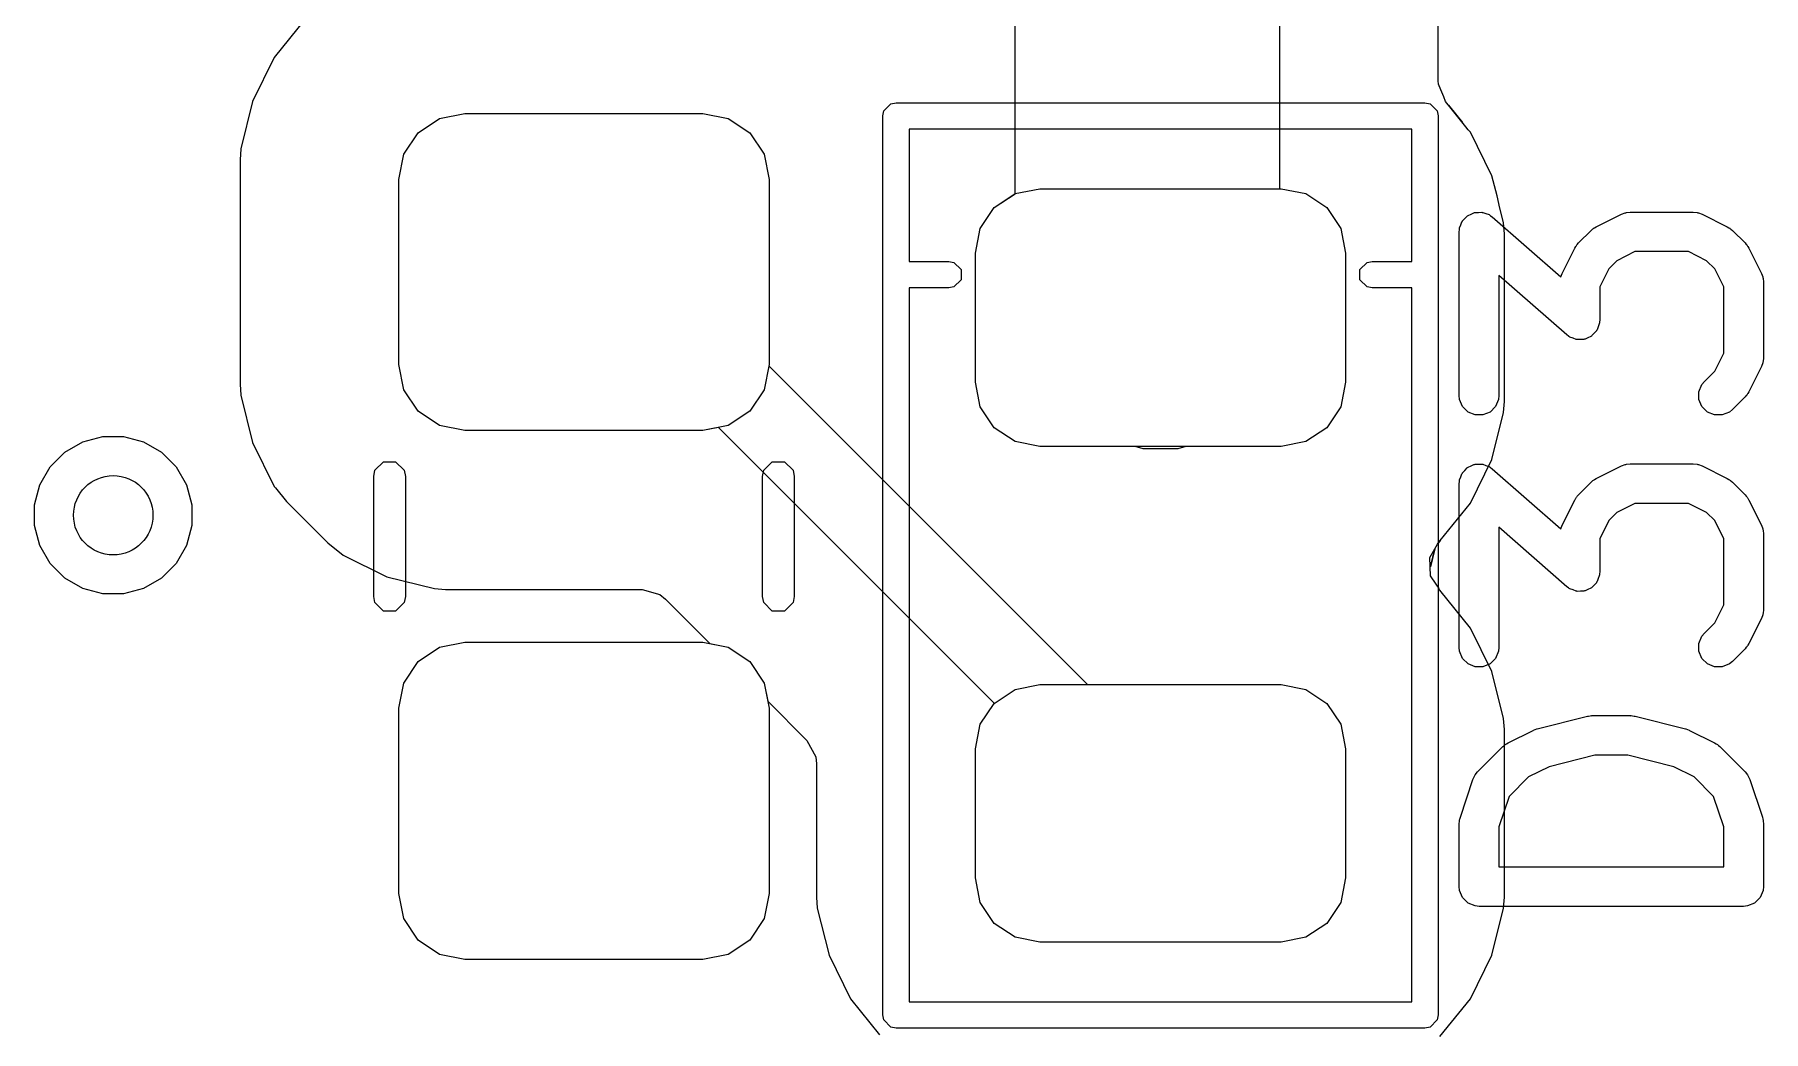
# Model space of a CAD drawing. Header units: inches. Extents: x 1.3 to 5.24, y -7.03 to -1.12.
# Drawn here: x 1.8403 to 2.0976, y -3.5005 to -3.352 of the extents above; entities that cross this region are included whole.
import ezdxf

# ---------------------------------------------------------------- set-up
doc = ezdxf.new("R2010")
doc.units = ezdxf.units.IN
doc.header["$MEASUREMENT"] = 0
for name, color, linetype, true_color in [('B.Cu', 153, 'CONTINUOUS', 0x4d7fc4), ('F.Cu', 13, 'CONTINUOUS', 0xc83434), ('F.Mask', 201, 'CONTINUOUS', 0xd864ff), ('F.Paste', 253, 'CONTINUOUS', 0xb4a09a), ('F.Silkscreen', 41, 'CONTINUOUS', 0xf2eda1), ('In1.Cu', 91, 'CONTINUOUS', 0x7fc87f), ('In2.Cu', 33, 'CONTINUOUS', 0xce7d2c)]:
    doc.layers.add(name, color=color, linetype=linetype, true_color=true_color)

msp = doc.modelspace()

# ---------------------------------------------------------------- linework, layer by layer
at = {"layer": 'B.Cu'}
msp.add_circle((1.85197, -3.42362), 0.00591, dxfattribs=at)
at = {"layer": 'F.Cu', "linetype": 'CONTINUOUS'}
for p, q in [((1.98622, -3.37574), (1.98622, -3.27848)), ((2.02559, -3.27848), (2.02559, -3.375)), ((2.04923, -3.35841), (2.04923, -3.2904)), ((1.88051, -3.34981), (1.87595, -3.35548)), ((1.87595, -3.35548), (1.87272, -3.362)), ((1.87595, -3.35548), (1.87595, -3.35548)), ((2.04923, -3.35893), (2.04923, -3.35841)), ((2.04926, -3.35945), (2.04923, -3.35893)), ((2.0496, -3.36027), (2.04926, -3.35945)), ((2.05004, -3.36134), (2.0496, -3.36027)), ((1.87272, -3.36201), (1.87096, -3.36907)), ((1.87272, -3.362), (1.87272, -3.36201)), ((1.90056, -3.36453), (1.90433, -3.36378)), ((1.90433, -3.36378), (1.93976, -3.36378)), ((1.93976, -3.36378), (1.94353, -3.36453)), ((2.05031, -3.36199), (2.05004, -3.36134)), ((2.05284, -3.36514), (2.05031, -3.36199)), ((2.05334, -3.36576), (2.05075, -3.36254)), ((2.05075, -3.36254), (2.05284, -3.36514)), ((1.89737, -3.36666), (1.90056, -3.36453)), ((1.94353, -3.36453), (1.94672, -3.36666)), ((2.0537, -3.36621), (2.05334, -3.36576)), ((2.05401, -3.36659), (2.0537, -3.36621)), ((1.89524, -3.36986), (1.89737, -3.36666)), ((1.94672, -3.36666), (1.94886, -3.36986)), ((2.05722, -3.37307), (2.05401, -3.36659)), ((1.87096, -3.36907), (1.87085, -3.37071)), ((1.87085, -3.37071), (1.87085, -3.40409)), ((1.89449, -3.37362), (1.89524, -3.36986)), ((1.94886, -3.36986), (1.94961, -3.37362)), ((1.89449, -3.40118), (1.89449, -3.37362)), ((1.94961, -3.37362), (1.94961, -3.40118)), ((2.05797, -3.37607), (2.05722, -3.37307)), ((1.98313, -3.37781), (1.98622, -3.37574)), ((2.02559, -3.375), (2.02584, -3.375)), ((2.02584, -3.375), (2.02951, -3.37573)), ((2.02951, -3.37573), (2.03262, -3.37781)), ((2.05841, -3.37787), (2.05797, -3.37607)), ((1.98105, -3.38092), (1.98313, -3.37781)), ((2.03262, -3.37781), (2.0347, -3.38092)), ((2.05885, -3.37963), (2.05841, -3.37787)), ((1.98031, -3.3846), (1.98105, -3.38092)), ((2.0347, -3.38092), (2.03543, -3.3846)), ((2.05896, -3.38008), (2.05885, -3.37963)), ((2.05885, -3.37963), (2.05885, -3.37963)), ((2.05907, -3.38171), (2.05896, -3.38008)), ((2.05896, -3.38008), (2.05896, -3.38008)), ((2.05907, -3.40668), (2.05907, -3.38171)), ((1.98031, -3.40379), (1.98031, -3.3846)), ((2.03543, -3.3846), (2.03543, -3.40379)), ((1.89524, -3.40495), (1.89449, -3.40118)), ((1.94961, -3.40118), (1.94957, -3.40136)), ((1.94957, -3.40136), (1.99703, -3.44882)), ((1.87085, -3.40409), (1.87096, -3.40573)), ((1.89737, -3.40814), (1.89524, -3.40495)), ((1.98105, -3.40746), (1.98031, -3.40379)), ((2.03543, -3.40379), (2.0347, -3.40746)), ((1.87096, -3.40573), (1.87096, -3.40573)), ((1.87096, -3.40573), (1.87272, -3.4128)), ((1.98313, -3.41058), (1.98105, -3.40746)), ((2.0347, -3.40746), (2.03262, -3.41058)), ((2.05896, -3.4083), (2.05907, -3.40668)), ((1.90056, -3.41027), (1.89737, -3.40814)), ((2.05722, -3.41532), (2.05896, -3.4083)), ((1.90433, -3.41102), (1.90056, -3.41027)), ((1.93976, -3.41102), (1.90433, -3.41102)), ((1.94207, -3.41056), (1.93976, -3.41102)), ((1.98313, -3.45162), (1.94207, -3.41056)), ((1.98624, -3.41266), (1.98313, -3.41058)), ((1.98991, -3.41339), (1.98624, -3.41266)), ((2.02951, -3.41266), (2.02584, -3.41339)), ((2.03262, -3.41058), (2.02951, -3.41266)), ((1.87272, -3.4128), (1.87272, -3.4128)), ((1.87272, -3.4128), (1.87595, -3.41932)), ((2.0041, -3.41339), (1.98991, -3.41339)), ((2.0053, -3.41371), (2.0041, -3.41339)), ((2.01044, -3.41371), (2.0053, -3.41371)), ((2.01165, -3.41339), (2.01044, -3.41371)), ((2.02584, -3.41339), (2.01165, -3.41339)), ((2.05401, -3.4218), (2.05722, -3.41532)), ((1.87595, -3.41932), (1.87595, -3.41932)), ((1.87595, -3.41932), (1.87595, -3.41932)), ((1.87595, -3.41932), (1.87607, -3.41947)), ((1.87607, -3.41947), (1.87612, -3.41953)), ((1.87612, -3.41953), (1.87612, -3.41953)), ((1.87612, -3.41953), (1.87777, -3.42159)), ((1.87777, -3.42159), (1.88392, -3.42774)), ((2.04952, -3.42738), (2.05401, -3.4218)), ((1.88392, -3.42774), (1.88619, -3.42956)), ((2.04873, -3.42861), (2.04912, -3.42795)), ((2.04952, -3.42738), (2.04912, -3.42795)), ((2.04912, -3.42795), (2.04952, -3.42738)), ((2.04912, -3.42795), (2.04931, -3.42764)), ((2.04929, -3.42762), (2.04936, -3.42754)), ((2.04931, -3.42764), (2.04929, -3.42762)), ((2.04936, -3.42754), (2.04937, -3.42753)), ((2.04937, -3.42753), (2.0494, -3.42751)), ((2.0494, -3.42751), (2.04948, -3.42743)), ((2.04948, -3.42743), (2.04952, -3.42738)), ((2.04948, -3.42743), (2.04948, -3.42743)), ((1.88619, -3.42956), (1.89272, -3.4328)), ((2.04797, -3.4299), (2.04873, -3.42861)), ((2.04807, -3.43265), (2.04797, -3.4299)), ((2.04873, -3.42861), (2.04806, -3.43128)), ((2.04806, -3.43128), (2.04873, -3.42861)), ((1.89272, -3.4328), (1.89978, -3.43455)), ((2.04893, -3.43388), (2.04807, -3.43265)), ((1.89978, -3.43455), (1.89978, -3.43455)), ((1.89978, -3.43455), (1.89978, -3.43455)), ((1.89978, -3.43455), (1.90142, -3.43467)), ((1.90142, -3.43467), (1.93072, -3.43467)), ((1.93072, -3.43467), (1.93336, -3.43544)), ((1.93336, -3.43544), (1.93417, -3.4361)), ((2.04937, -3.43451), (2.04893, -3.43388)), ((2.04929, -3.43459), (2.04937, -3.43451)), ((2.04948, -3.43477), (2.04929, -3.43459)), ((2.05401, -3.44041), (2.04948, -3.43477)), ((1.93417, -3.4361), (1.9408, -3.44273)), ((2.05722, -3.44689), (2.05401, -3.44041)), ((1.9408, -3.44273), (1.94353, -3.44327)), ((1.94353, -3.44327), (1.94672, -3.4454)), ((1.94672, -3.4454), (1.94886, -3.4486)), ((1.94886, -3.4486), (1.9494, -3.45132)), ((2.05896, -3.4539), (2.05722, -3.44689)), ((1.9494, -3.45132), (1.95524, -3.45717)), ((1.99703, -3.44882), (2.02584, -3.44882)), ((2.02584, -3.44882), (2.02951, -3.44955)), ((2.02951, -3.44955), (2.03262, -3.45163)), ((1.98105, -3.45474), (1.98313, -3.45163)), ((1.98313, -3.45163), (1.98313, -3.45162)), ((2.03262, -3.45163), (2.0347, -3.45474)), ((2.05907, -3.45553), (2.05896, -3.4539)), ((1.98031, -3.45842), (1.98105, -3.45474)), ((2.0347, -3.45474), (2.03543, -3.45842)), ((2.05907, -3.47551), (2.05907, -3.45553)), ((1.95524, -3.45717), (1.95656, -3.45958)), ((1.98031, -3.47761), (1.98031, -3.45842)), ((2.03543, -3.45842), (2.03543, -3.47761)), ((1.95656, -3.45958), (1.95667, -3.46062)), ((1.95667, -3.46062), (1.95667, -3.4805)), ((2.05907, -3.4805), (2.05907, -3.47551)), ((1.98105, -3.48128), (1.98031, -3.47761)), ((2.03543, -3.47761), (2.0347, -3.48128)), ((1.95667, -3.4805), (1.95678, -3.48212)), ((1.95678, -3.48212), (1.95853, -3.48914)), ((1.98313, -3.48439), (1.98105, -3.48128)), ((2.0347, -3.48128), (2.03262, -3.48439)), ((2.05722, -3.48914), (2.05896, -3.48212)), ((2.05896, -3.48212), (2.05907, -3.4805)), ((1.98624, -3.48647), (1.98313, -3.48439)), ((2.03262, -3.48439), (2.02951, -3.48647)), ((1.98991, -3.4872), (1.98624, -3.48647)), ((2.02584, -3.4872), (1.98991, -3.4872)), ((2.02951, -3.48647), (2.02584, -3.4872)), ((1.95853, -3.48914), (1.96174, -3.49561)), ((2.05401, -3.49561), (2.05722, -3.48914)), ((1.96174, -3.49561), (1.96604, -3.50097)), ((2.04948, -3.50125), (2.05401, -3.49561))]:
    msp.add_line(p, q, dxfattribs=at)
at = {"layer": 'F.Cu'}
msp.add_circle((1.85197, -3.42362), 0.00591, dxfattribs=at)
at = {"layer": 'F.Mask', "linetype": 'CONTINUOUS'}
for p, q in [((1.90056, -3.36453), (1.90433, -3.36378)), ((1.90433, -3.36378), (1.93976, -3.36378)), ((1.93976, -3.36378), (1.94353, -3.36453)), ((1.89737, -3.36666), (1.90056, -3.36453)), ((1.94353, -3.36453), (1.94672, -3.36666)), ((1.89524, -3.36986), (1.89737, -3.36666)), ((1.94672, -3.36666), (1.94886, -3.36986)), ((1.89449, -3.37362), (1.89524, -3.36986)), ((1.94886, -3.36986), (1.94961, -3.37362)), ((1.89449, -3.40118), (1.89449, -3.37362)), ((1.94961, -3.37362), (1.94961, -3.40118)), ((1.98313, -3.37781), (1.98624, -3.37573)), ((1.98624, -3.37573), (1.98991, -3.375)), ((1.98991, -3.375), (2.02584, -3.375)), ((2.02584, -3.375), (2.02951, -3.37573)), ((2.02951, -3.37573), (2.03262, -3.37781)), ((1.98105, -3.38092), (1.98313, -3.37781)), ((2.03262, -3.37781), (2.0347, -3.38092)), ((1.98031, -3.3846), (1.98105, -3.38092)), ((2.0347, -3.38092), (2.03543, -3.3846)), ((1.98031, -3.40379), (1.98031, -3.3846)), ((2.03543, -3.3846), (2.03543, -3.40379)), ((1.89524, -3.40495), (1.89449, -3.40118)), ((1.94961, -3.40118), (1.94886, -3.40495)), ((1.89737, -3.40814), (1.89524, -3.40495)), ((1.94886, -3.40495), (1.94672, -3.40814)), ((1.98105, -3.40746), (1.98031, -3.40379)), ((2.03543, -3.40379), (2.0347, -3.40746)), ((1.98313, -3.41058), (1.98105, -3.40746)), ((2.0347, -3.40746), (2.03262, -3.41058)), ((1.90056, -3.41027), (1.89737, -3.40814)), ((1.94672, -3.40814), (1.94353, -3.41027)), ((1.90433, -3.41102), (1.90056, -3.41027)), ((1.93976, -3.41102), (1.90433, -3.41102)), ((1.94353, -3.41027), (1.93976, -3.41102)), ((1.98624, -3.41266), (1.98313, -3.41058)), ((1.98991, -3.41339), (1.98624, -3.41266)), ((2.02951, -3.41266), (2.02584, -3.41339)), ((2.03262, -3.41058), (2.02951, -3.41266)), ((2.02584, -3.41339), (1.98991, -3.41339)), ((1.89737, -3.4454), (1.90056, -3.44327)), ((1.90056, -3.44327), (1.90433, -3.44252)), ((1.90433, -3.44252), (1.93976, -3.44252)), ((1.93976, -3.44252), (1.94353, -3.44327)), ((1.94353, -3.44327), (1.94672, -3.4454)), ((1.89524, -3.4486), (1.89737, -3.4454)), ((1.94672, -3.4454), (1.94886, -3.4486)), ((1.89449, -3.45236), (1.89524, -3.4486)), ((1.94886, -3.4486), (1.94961, -3.45236)), ((1.98313, -3.45163), (1.98624, -3.44955)), ((1.98624, -3.44955), (1.98991, -3.44882)), ((1.98991, -3.44882), (2.02584, -3.44882)), ((2.02584, -3.44882), (2.02951, -3.44955)), ((2.02951, -3.44955), (2.03262, -3.45163)), ((1.89449, -3.47992), (1.89449, -3.45236)), ((1.94961, -3.45236), (1.94961, -3.47992)), ((1.98105, -3.45474), (1.98313, -3.45163)), ((2.03262, -3.45163), (2.0347, -3.45474)), ((1.98031, -3.45842), (1.98105, -3.45474)), ((2.0347, -3.45474), (2.03543, -3.45842)), ((1.98031, -3.47761), (1.98031, -3.45842)), ((2.03543, -3.45842), (2.03543, -3.47761)), ((1.98105, -3.48128), (1.98031, -3.47761)), ((2.03543, -3.47761), (2.0347, -3.48128)), ((1.89524, -3.48369), (1.89449, -3.47992)), ((1.94961, -3.47992), (1.94886, -3.48369)), ((1.98313, -3.48439), (1.98105, -3.48128)), ((2.0347, -3.48128), (2.03262, -3.48439)), ((1.89737, -3.48688), (1.89524, -3.48369)), ((1.94886, -3.48369), (1.94672, -3.48688)), ((1.98624, -3.48647), (1.98313, -3.48439)), ((2.03262, -3.48439), (2.02951, -3.48647)), ((1.90056, -3.48901), (1.89737, -3.48688)), ((1.94672, -3.48688), (1.94353, -3.48901)), ((1.98991, -3.4872), (1.98624, -3.48647)), ((2.02584, -3.4872), (1.98991, -3.4872)), ((2.02951, -3.48647), (2.02584, -3.4872)), ((1.90433, -3.48976), (1.90056, -3.48901)), ((1.93976, -3.48976), (1.90433, -3.48976)), ((1.94353, -3.48901), (1.93976, -3.48976))]:
    msp.add_line(p, q, dxfattribs=at)
at = {"layer": 'F.Paste', "linetype": 'CONTINUOUS'}
for p, q in [((1.90056, -3.36453), (1.90433, -3.36378)), ((1.90433, -3.36378), (1.93976, -3.36378)), ((1.93976, -3.36378), (1.94353, -3.36453)), ((1.89737, -3.36666), (1.90056, -3.36453)), ((1.94353, -3.36453), (1.94672, -3.36666)), ((1.89524, -3.36986), (1.89737, -3.36666)), ((1.94672, -3.36666), (1.94886, -3.36986)), ((1.89449, -3.37362), (1.89524, -3.36986)), ((1.94886, -3.36986), (1.94961, -3.37362)), ((1.89449, -3.40118), (1.89449, -3.37362)), ((1.94961, -3.37362), (1.94961, -3.40118)), ((1.98313, -3.37781), (1.98624, -3.37573)), ((1.98624, -3.37573), (1.98991, -3.375)), ((1.98991, -3.375), (2.02584, -3.375)), ((2.02584, -3.375), (2.02951, -3.37573)), ((2.02951, -3.37573), (2.03262, -3.37781)), ((1.98105, -3.38092), (1.98313, -3.37781)), ((2.03262, -3.37781), (2.0347, -3.38092)), ((1.98031, -3.3846), (1.98105, -3.38092)), ((2.0347, -3.38092), (2.03543, -3.3846)), ((1.98031, -3.40379), (1.98031, -3.3846)), ((2.03543, -3.3846), (2.03543, -3.40379)), ((1.89524, -3.40495), (1.89449, -3.40118)), ((1.94961, -3.40118), (1.94886, -3.40495)), ((1.89737, -3.40814), (1.89524, -3.40495)), ((1.94886, -3.40495), (1.94672, -3.40814)), ((1.98105, -3.40746), (1.98031, -3.40379)), ((2.03543, -3.40379), (2.0347, -3.40746)), ((1.98313, -3.41058), (1.98105, -3.40746)), ((2.0347, -3.40746), (2.03262, -3.41058)), ((1.90056, -3.41027), (1.89737, -3.40814)), ((1.94672, -3.40814), (1.94353, -3.41027)), ((1.90433, -3.41102), (1.90056, -3.41027)), ((1.93976, -3.41102), (1.90433, -3.41102)), ((1.94353, -3.41027), (1.93976, -3.41102)), ((1.98624, -3.41266), (1.98313, -3.41058)), ((1.98991, -3.41339), (1.98624, -3.41266)), ((2.02951, -3.41266), (2.02584, -3.41339)), ((2.03262, -3.41058), (2.02951, -3.41266)), ((2.02584, -3.41339), (1.98991, -3.41339)), ((1.89737, -3.4454), (1.90056, -3.44327)), ((1.90056, -3.44327), (1.90433, -3.44252)), ((1.90433, -3.44252), (1.93976, -3.44252)), ((1.93976, -3.44252), (1.94353, -3.44327)), ((1.94353, -3.44327), (1.94672, -3.4454)), ((1.89524, -3.4486), (1.89737, -3.4454)), ((1.94672, -3.4454), (1.94886, -3.4486)), ((1.89449, -3.45236), (1.89524, -3.4486)), ((1.94886, -3.4486), (1.94961, -3.45236)), ((1.98313, -3.45163), (1.98624, -3.44955)), ((1.98624, -3.44955), (1.98991, -3.44882)), ((1.98991, -3.44882), (2.02584, -3.44882)), ((2.02584, -3.44882), (2.02951, -3.44955)), ((2.02951, -3.44955), (2.03262, -3.45163)), ((1.89449, -3.47992), (1.89449, -3.45236)), ((1.94961, -3.45236), (1.94961, -3.47992)), ((1.98105, -3.45474), (1.98313, -3.45163)), ((2.03262, -3.45163), (2.0347, -3.45474)), ((1.98031, -3.45842), (1.98105, -3.45474)), ((2.0347, -3.45474), (2.03543, -3.45842)), ((1.98031, -3.47761), (1.98031, -3.45842)), ((2.03543, -3.45842), (2.03543, -3.47761)), ((1.98105, -3.48128), (1.98031, -3.47761)), ((2.03543, -3.47761), (2.0347, -3.48128)), ((1.89524, -3.48369), (1.89449, -3.47992)), ((1.94961, -3.47992), (1.94886, -3.48369)), ((1.98313, -3.48439), (1.98105, -3.48128)), ((2.0347, -3.48128), (2.03262, -3.48439)), ((1.89737, -3.48688), (1.89524, -3.48369)), ((1.94886, -3.48369), (1.94672, -3.48688)), ((1.98624, -3.48647), (1.98313, -3.48439)), ((2.03262, -3.48439), (2.02951, -3.48647)), ((1.90056, -3.48901), (1.89737, -3.48688)), ((1.94672, -3.48688), (1.94353, -3.48901)), ((1.98991, -3.4872), (1.98624, -3.48647)), ((2.02584, -3.4872), (1.98991, -3.4872)), ((2.02951, -3.48647), (2.02584, -3.4872)), ((1.90433, -3.48976), (1.90056, -3.48901)), ((1.93976, -3.48976), (1.90433, -3.48976)), ((1.94353, -3.48901), (1.93976, -3.48976))]:
    msp.add_line(p, q, dxfattribs=at)
at = {"layer": 'F.Silkscreen', "linetype": 'CONTINUOUS'}
for p, q in [((1.96654, -3.36417), (1.96669, -3.36342)), ((1.96669, -3.36342), (1.96775, -3.36235)), ((1.96775, -3.36235), (1.9685, -3.3622)), ((1.9685, -3.3622), (2.04724, -3.3622)), ((2.04724, -3.3622), (2.048, -3.36235)), ((2.048, -3.36235), (2.04906, -3.36342)), ((2.04906, -3.36342), (2.04921, -3.36417)), ((1.96654, -3.49803), (1.96654, -3.36417)), ((1.97047, -3.36614), (1.97047, -3.38583)), ((1.98425, -3.36614), (1.97047, -3.36614)), ((2.04528, -3.36614), (1.98425, -3.36614)), ((2.04528, -3.38583), (2.04528, -3.36614)), ((2.04921, -3.36417), (2.04921, -3.49803)), ((2.05319, -3.37944), (2.05351, -3.37908)), ((2.05351, -3.37908), (2.0536, -3.37904)), ((2.0536, -3.37904), (2.05367, -3.37897)), ((2.05367, -3.37897), (2.05411, -3.37878)), ((2.05411, -3.37878), (2.05454, -3.37857)), ((2.05454, -3.37857), (2.05464, -3.37856)), ((2.05464, -3.37856), (2.05473, -3.37853)), ((2.05473, -3.37853), (2.05521, -3.37853)), ((2.05521, -3.37853), (2.05569, -3.37849)), ((2.05569, -3.37849), (2.05578, -3.37853)), ((2.05578, -3.37853), (2.05588, -3.37853)), ((2.05588, -3.37853), (2.05633, -3.37871)), ((2.05633, -3.37871), (2.05678, -3.37886)), ((2.05678, -3.37886), (2.0569, -3.37894)), ((2.0569, -3.37894), (2.05695, -3.37897)), ((2.05695, -3.37897), (2.057, -3.37902)), ((2.057, -3.37902), (2.05725, -3.3792)), ((2.05725, -3.3792), (2.06746, -3.38813)), ((2.07273, -3.38065), (2.07648, -3.37878)), ((2.07648, -3.37878), (2.07703, -3.37857)), ((2.07703, -3.37857), (2.07713, -3.37857)), ((2.07713, -3.37857), (2.07723, -3.37853)), ((2.07723, -3.37853), (2.07781, -3.37847)), ((2.07781, -3.37847), (2.08718, -3.37847)), ((2.08718, -3.37847), (2.08775, -3.37853)), ((2.08775, -3.37853), (2.08785, -3.37857)), ((2.08785, -3.37857), (2.08796, -3.37857)), ((2.08796, -3.37857), (2.0885, -3.37878)), ((2.0885, -3.37878), (2.09225, -3.38065)), ((2.05236, -3.38142), (2.05239, -3.38112)), ((2.05236, -3.40579), (2.05236, -3.38142)), ((2.05238, -3.38104), (2.0524, -3.38099)), ((2.05239, -3.38112), (2.05238, -3.38104)), ((2.0524, -3.38099), (2.05241, -3.38084)), ((2.05241, -3.38084), (2.0526, -3.3804)), ((2.0526, -3.3804), (2.05275, -3.37995)), ((2.05275, -3.37995), (2.05281, -3.37987)), ((2.05281, -3.37987), (2.05285, -3.37978)), ((2.05285, -3.37978), (2.05319, -3.37944)), ((2.07009, -3.38308), (2.07197, -3.38121)), ((2.07197, -3.38121), (2.07219, -3.38102)), ((2.07219, -3.38102), (2.07225, -3.38096)), ((2.07225, -3.38096), (2.07233, -3.38091)), ((2.07233, -3.38091), (2.07241, -3.38084)), ((2.07241, -3.38084), (2.07249, -3.38081)), ((2.07249, -3.38081), (2.07273, -3.38065)), ((2.09225, -3.38065), (2.0925, -3.38081)), ((2.0925, -3.38081), (2.09257, -3.38084)), ((2.09257, -3.38084), (2.09265, -3.38091)), ((2.09265, -3.38091), (2.09274, -3.38096)), ((2.09274, -3.38096), (2.09279, -3.38102)), ((2.09279, -3.38102), (2.09302, -3.38121)), ((2.09302, -3.38121), (2.09489, -3.38308)), ((2.06766, -3.3876), (2.06954, -3.38385)), ((2.06954, -3.38385), (2.0697, -3.3836)), ((2.0697, -3.3836), (2.06973, -3.38353)), ((2.06973, -3.38353), (2.06979, -3.38345)), ((2.06979, -3.38345), (2.06985, -3.38336)), ((2.06985, -3.38336), (2.06991, -3.38331)), ((2.06991, -3.38331), (2.07009, -3.38308)), ((2.0785, -3.38437), (2.0758, -3.38572)), ((2.08648, -3.38437), (2.0785, -3.38437)), ((2.08918, -3.38572), (2.08648, -3.38437)), ((2.09489, -3.38308), (2.09508, -3.38331)), ((2.09508, -3.38331), (2.09514, -3.38336)), ((2.09514, -3.38336), (2.09519, -3.38345)), ((2.09519, -3.38345), (2.09526, -3.38353)), ((2.09526, -3.38353), (2.09529, -3.3836)), ((2.09529, -3.3836), (2.09544, -3.38385)), ((2.09544, -3.38385), (2.09732, -3.3876)), ((1.97047, -3.38583), (1.97638, -3.38583)), ((1.97638, -3.38583), (1.97713, -3.38598)), ((1.97713, -3.38598), (1.9782, -3.38704)), ((2.03755, -3.38704), (2.03862, -3.38598)), ((2.03862, -3.38598), (2.03937, -3.38583)), ((2.03937, -3.38583), (2.04528, -3.38583)), ((2.07461, -3.38692), (2.07326, -3.38962)), ((2.0758, -3.38572), (2.07461, -3.38692)), ((2.09038, -3.38692), (2.08918, -3.38572)), ((2.09173, -3.38962), (2.09038, -3.38692)), ((1.9782, -3.38855), (1.97713, -3.38961)), ((1.9782, -3.38704), (1.9782, -3.38855)), ((2.03755, -3.38855), (2.03755, -3.38704)), ((2.03862, -3.38961), (2.03755, -3.38855)), ((2.06836, -3.39677), (2.05826, -3.38793)), ((2.05826, -3.38793), (2.05826, -3.40579)), ((2.06746, -3.38813), (2.06766, -3.3876)), ((2.09732, -3.3876), (2.09753, -3.38814)), ((2.09753, -3.38814), (2.09753, -3.38825)), ((2.09753, -3.38825), (2.09757, -3.38834)), ((2.09757, -3.38834), (2.09763, -3.38892)), ((2.09763, -3.38892), (2.09763, -3.40017)), ((1.97638, -3.38976), (1.97047, -3.38976)), ((1.97047, -3.38976), (1.97047, -3.49606)), ((1.97713, -3.38961), (1.97638, -3.38976)), ((2.03937, -3.38976), (2.03862, -3.38961)), ((2.04528, -3.38976), (2.03937, -3.38976)), ((2.04528, -3.49606), (2.04528, -3.38976)), ((2.07326, -3.38962), (2.07326, -3.39454)), ((2.09173, -3.39947), (2.09173, -3.38962)), ((2.07326, -3.39454), (2.07323, -3.39485)), ((2.06861, -3.39694), (2.06836, -3.39677)), ((2.06867, -3.397), (2.06861, -3.39694)), ((2.06872, -3.39702), (2.06867, -3.397)), ((2.06883, -3.3971), (2.06872, -3.39702)), ((2.06929, -3.39726), (2.06883, -3.3971)), ((2.06973, -3.39744), (2.06929, -3.39726)), ((2.0715, -3.39718), (2.07107, -3.3974)), ((2.07195, -3.397), (2.0715, -3.39718)), ((2.07202, -3.39693), (2.07195, -3.397)), ((2.07211, -3.39688), (2.07202, -3.39693)), ((2.07242, -3.39652), (2.07211, -3.39688)), ((2.07276, -3.39618), (2.07242, -3.39652)), ((2.0728, -3.39609), (2.07276, -3.39618)), ((2.07286, -3.39602), (2.0728, -3.39609)), ((2.07302, -3.39556), (2.07286, -3.39602)), ((2.0732, -3.39512), (2.07302, -3.39556)), ((2.07322, -3.39498), (2.0732, -3.39512)), ((2.07323, -3.39493), (2.07322, -3.39498)), ((2.07323, -3.39485), (2.07323, -3.39493)), ((2.06983, -3.39744), (2.06973, -3.39744)), ((2.06992, -3.39747), (2.06983, -3.39744)), ((2.0704, -3.39744), (2.06992, -3.39747)), ((2.07088, -3.39744), (2.0704, -3.39744)), ((2.07097, -3.3974), (2.07088, -3.39744)), ((2.07107, -3.3974), (2.07097, -3.3974)), ((2.09038, -3.40217), (2.09173, -3.39947)), ((2.08884, -3.40371), (2.09038, -3.40217)), ((2.09732, -3.40149), (2.09544, -3.40524)), ((2.09753, -3.40095), (2.09732, -3.40149)), ((2.09757, -3.40074), (2.09753, -3.40084)), ((2.09753, -3.40084), (2.09753, -3.40095)), ((2.09763, -3.40017), (2.09757, -3.40074)), ((2.08803, -3.40522), (2.08847, -3.40415)), ((2.08847, -3.40415), (2.08884, -3.40371)), ((2.05241, -3.40637), (2.05236, -3.40579)), ((2.05285, -3.40743), (2.05241, -3.40637)), ((2.05367, -3.40825), (2.05285, -3.40743)), ((2.05776, -3.40743), (2.05695, -3.40825)), ((2.0582, -3.40637), (2.05776, -3.40743)), ((2.05826, -3.40579), (2.0582, -3.40637)), ((2.08803, -3.40637), (2.08803, -3.40522)), ((2.08847, -3.40743), (2.08803, -3.40637)), ((2.08929, -3.40825), (2.08847, -3.40743)), ((2.09489, -3.40601), (2.09302, -3.40788)), ((2.09508, -3.40578), (2.09489, -3.40601)), ((2.09514, -3.40573), (2.09508, -3.40578)), ((2.09519, -3.40564), (2.09514, -3.40573)), ((2.09526, -3.40556), (2.09519, -3.40564)), ((2.09529, -3.40549), (2.09526, -3.40556)), ((2.09544, -3.40524), (2.09529, -3.40549)), ((2.05473, -3.40869), (2.05367, -3.40825)), ((2.05588, -3.40869), (2.05473, -3.40869)), ((2.05695, -3.40825), (2.05588, -3.40869)), ((2.09035, -3.40869), (2.08929, -3.40825)), ((2.0915, -3.40869), (2.09035, -3.40869)), ((2.09257, -3.40825), (2.0915, -3.40869)), ((2.09302, -3.40788), (2.09257, -3.40825)), ((1.89075, -3.41783), (1.89093, -3.41693)), ((1.89075, -3.43571), (1.89075, -3.41783)), ((1.89093, -3.41693), (1.89221, -3.41565)), ((1.89221, -3.41565), (1.89401, -3.41565)), ((1.89401, -3.41565), (1.89529, -3.41693)), ((1.89529, -3.41693), (1.89547, -3.41783)), ((1.89547, -3.41783), (1.89547, -3.43571)), ((1.94862, -3.41783), (1.9488, -3.41693)), ((1.94862, -3.43571), (1.94862, -3.41783)), ((1.9488, -3.41693), (1.95008, -3.41565)), ((1.95008, -3.41565), (1.95189, -3.41565)), ((1.95189, -3.41565), (1.95317, -3.41693)), ((1.95317, -3.41693), (1.95335, -3.41783)), ((1.95335, -3.41783), (1.95335, -3.43571)), ((2.05241, -3.41834), (2.0526, -3.4179)), ((2.0526, -3.4179), (2.05275, -3.41744)), ((2.05275, -3.41744), (2.05281, -3.41737)), ((2.05281, -3.41737), (2.05285, -3.41728)), ((2.05285, -3.41728), (2.05319, -3.41694)), ((2.05319, -3.41694), (2.05351, -3.41658)), ((2.05351, -3.41658), (2.0536, -3.41653)), ((2.0536, -3.41653), (2.05367, -3.41646)), ((2.05367, -3.41646), (2.05411, -3.41628)), ((2.05411, -3.41628), (2.05454, -3.41607)), ((2.05454, -3.41607), (2.05464, -3.41606)), ((2.05464, -3.41606), (2.05473, -3.41602)), ((2.05473, -3.41602), (2.05521, -3.41602)), ((2.05521, -3.41602), (2.05569, -3.41599)), ((2.05569, -3.41599), (2.05578, -3.41602)), ((2.05578, -3.41602), (2.05588, -3.41602)), ((2.05588, -3.41602), (2.05633, -3.4162)), ((2.05633, -3.4162), (2.05678, -3.41636)), ((2.05678, -3.41636), (2.0569, -3.41644)), ((2.0569, -3.41644), (2.05695, -3.41646)), ((2.05695, -3.41646), (2.057, -3.41652)), ((2.057, -3.41652), (2.05725, -3.41669)), ((2.05725, -3.41669), (2.06746, -3.42563)), ((2.07273, -3.41815), (2.07648, -3.41628)), ((2.07648, -3.41628), (2.07703, -3.41607)), ((2.07703, -3.41607), (2.07713, -3.41606)), ((2.07713, -3.41606), (2.07723, -3.41602)), ((2.07723, -3.41602), (2.07781, -3.41596)), ((2.07781, -3.41596), (2.08718, -3.41596)), ((2.08718, -3.41596), (2.08775, -3.41602)), ((2.08775, -3.41602), (2.08785, -3.41606)), ((2.08785, -3.41606), (2.08796, -3.41607)), ((2.08796, -3.41607), (2.0885, -3.41628)), ((2.0885, -3.41628), (2.09225, -3.41815)), ((2.05236, -3.41892), (2.05239, -3.41861)), ((2.05236, -3.44329), (2.05236, -3.41892)), ((2.05238, -3.41853), (2.0524, -3.41848)), ((2.05239, -3.41861), (2.05238, -3.41853)), ((2.0524, -3.41848), (2.05241, -3.41834)), ((2.07009, -3.42058), (2.07197, -3.4187)), ((2.07197, -3.4187), (2.07219, -3.41852)), ((2.07219, -3.41852), (2.07225, -3.41846)), ((2.07225, -3.41846), (2.07233, -3.4184)), ((2.07233, -3.4184), (2.07241, -3.41834)), ((2.07241, -3.41834), (2.07249, -3.41831)), ((2.07249, -3.41831), (2.07273, -3.41815)), ((2.09225, -3.41815), (2.0925, -3.41831)), ((2.0925, -3.41831), (2.09257, -3.41834)), ((2.09257, -3.41834), (2.09265, -3.4184)), ((2.09265, -3.4184), (2.09274, -3.41846)), ((2.09274, -3.41846), (2.09279, -3.41852)), ((2.09279, -3.41852), (2.09302, -3.4187)), ((2.09302, -3.4187), (2.09489, -3.42058)), ((2.06766, -3.42509), (2.06954, -3.42135)), ((2.06954, -3.42135), (2.0697, -3.4211)), ((2.0697, -3.4211), (2.06973, -3.42103)), ((2.06973, -3.42103), (2.06979, -3.42094)), ((2.06979, -3.42094), (2.06985, -3.42086)), ((2.06985, -3.42086), (2.06991, -3.4208)), ((2.06991, -3.4208), (2.07009, -3.42058)), ((2.0785, -3.42187), (2.0758, -3.42322)), ((2.08648, -3.42187), (2.0785, -3.42187)), ((2.08918, -3.42322), (2.08648, -3.42187)), ((2.09489, -3.42058), (2.09508, -3.4208)), ((2.09508, -3.4208), (2.09514, -3.42086)), ((2.09514, -3.42086), (2.09519, -3.42094)), ((2.09519, -3.42094), (2.09526, -3.42103)), ((2.09526, -3.42103), (2.09529, -3.4211)), ((2.09529, -3.4211), (2.09544, -3.42135)), ((2.09544, -3.42135), (2.09732, -3.42509)), ((2.06836, -3.43426), (2.05826, -3.42542)), ((2.05826, -3.42542), (2.05826, -3.44329)), ((2.06746, -3.42563), (2.06766, -3.42509)), ((2.07461, -3.42441), (2.07326, -3.42711)), ((2.0758, -3.42322), (2.07461, -3.42441)), ((2.09038, -3.42441), (2.08918, -3.42322)), ((2.09173, -3.42711), (2.09038, -3.42441)), ((2.09732, -3.42509), (2.09753, -3.42564)), ((2.07326, -3.42711), (2.07326, -3.43204)), ((2.09173, -3.43697), (2.09173, -3.42711)), ((2.09753, -3.42564), (2.09753, -3.42574)), ((2.09753, -3.42574), (2.09757, -3.42584)), ((2.09757, -3.42584), (2.09763, -3.42642)), ((2.09763, -3.42642), (2.09763, -3.43766)), ((2.07302, -3.43306), (2.07286, -3.43351)), ((2.0732, -3.43262), (2.07302, -3.43306)), ((2.07322, -3.43248), (2.0732, -3.43262)), ((2.07323, -3.43242), (2.07322, -3.43248)), ((2.07326, -3.43204), (2.07323, -3.43234)), ((2.07323, -3.43234), (2.07323, -3.43242)), ((1.89093, -3.43662), (1.89075, -3.43571)), ((1.89547, -3.43571), (1.89529, -3.43662)), ((1.9488, -3.43662), (1.94862, -3.43571)), ((1.95335, -3.43571), (1.95317, -3.43662)), ((2.06861, -3.43444), (2.06836, -3.43426)), ((2.06867, -3.43449), (2.06861, -3.43444)), ((2.06872, -3.43452), (2.06867, -3.43449)), ((2.06883, -3.4346), (2.06872, -3.43452)), ((2.06929, -3.43475), (2.06883, -3.4346)), ((2.06973, -3.43494), (2.06929, -3.43475)), ((2.06983, -3.43494), (2.06973, -3.43494)), ((2.06992, -3.43497), (2.06983, -3.43494)), ((2.0704, -3.43494), (2.06992, -3.43497)), ((2.07088, -3.43494), (2.0704, -3.43494)), ((2.07097, -3.4349), (2.07088, -3.43494)), ((2.07107, -3.43489), (2.07097, -3.4349)), ((2.0715, -3.43468), (2.07107, -3.43489)), ((2.07195, -3.43449), (2.0715, -3.43468)), ((2.07202, -3.43442), (2.07195, -3.43449)), ((2.07211, -3.43438), (2.07202, -3.43442)), ((2.07242, -3.43402), (2.07211, -3.43438)), ((2.07276, -3.43368), (2.07242, -3.43402)), ((2.0728, -3.43359), (2.07276, -3.43368)), ((2.07286, -3.43351), (2.0728, -3.43359)), ((1.89221, -3.43789), (1.89093, -3.43662)), ((1.89401, -3.43789), (1.89221, -3.43789)), ((1.89529, -3.43662), (1.89401, -3.43789)), ((1.95008, -3.43789), (1.9488, -3.43662)), ((1.95189, -3.43789), (1.95008, -3.43789)), ((1.95317, -3.43662), (1.95189, -3.43789)), ((2.09038, -3.43966), (2.09173, -3.43697)), ((2.09753, -3.43844), (2.09732, -3.43898)), ((2.09757, -3.43824), (2.09753, -3.43834)), ((2.09753, -3.43834), (2.09753, -3.43844)), ((2.09763, -3.43766), (2.09757, -3.43824)), ((2.08884, -3.4412), (2.09038, -3.43966)), ((2.09732, -3.43898), (2.09544, -3.44273)), ((2.05241, -3.44386), (2.05236, -3.44329)), ((2.05826, -3.44329), (2.0582, -3.44386)), ((2.08803, -3.44271), (2.08847, -3.44165)), ((2.08803, -3.44386), (2.08803, -3.44271)), ((2.08847, -3.44165), (2.08884, -3.4412)), ((2.09489, -3.4435), (2.09302, -3.44538)), ((2.09508, -3.44328), (2.09489, -3.4435)), ((2.09514, -3.44322), (2.09508, -3.44328)), ((2.09519, -3.44313), (2.09514, -3.44322)), ((2.09526, -3.44305), (2.09519, -3.44313)), ((2.09529, -3.44298), (2.09526, -3.44305)), ((2.09544, -3.44273), (2.09529, -3.44298)), ((2.05285, -3.44493), (2.05241, -3.44386)), ((2.05367, -3.44574), (2.05285, -3.44493)), ((2.05473, -3.44618), (2.05367, -3.44574)), ((2.05588, -3.44618), (2.05473, -3.44618)), ((2.05695, -3.44574), (2.05588, -3.44618)), ((2.05776, -3.44493), (2.05695, -3.44574)), ((2.0582, -3.44386), (2.05776, -3.44493)), ((2.08847, -3.44493), (2.08803, -3.44386)), ((2.08929, -3.44574), (2.08847, -3.44493)), ((2.09035, -3.44618), (2.08929, -3.44574)), ((2.0915, -3.44618), (2.09035, -3.44618)), ((2.09257, -3.44574), (2.0915, -3.44618)), ((2.09302, -3.44538), (2.09257, -3.44574)), ((2.06397, -3.45542), (2.07146, -3.45355)), ((2.07146, -3.45355), (2.07156, -3.45353)), ((2.07156, -3.45353), (2.0716, -3.45352)), ((2.0716, -3.45352), (2.07182, -3.45349)), ((2.07182, -3.45349), (2.07204, -3.45346)), ((2.07204, -3.45346), (2.07208, -3.45347)), ((2.07208, -3.45347), (2.07218, -3.45346)), ((2.07218, -3.45346), (2.07781, -3.45346)), ((2.07781, -3.45346), (2.07791, -3.45347)), ((2.07791, -3.45347), (2.07795, -3.45346)), ((2.07795, -3.45346), (2.07816, -3.45349)), ((2.07816, -3.45349), (2.07838, -3.45352)), ((2.07838, -3.45352), (2.07842, -3.45353)), ((2.07842, -3.45353), (2.07852, -3.45355)), ((2.07852, -3.45355), (2.08602, -3.45542)), ((2.05961, -3.45752), (2.06336, -3.45565)), ((2.06336, -3.45565), (2.0634, -3.45563)), ((2.0634, -3.45563), (2.06342, -3.45562)), ((2.06342, -3.45562), (2.06366, -3.45553)), ((2.06366, -3.45553), (2.0639, -3.45544)), ((2.0639, -3.45544), (2.06392, -3.45544)), ((2.06392, -3.45544), (2.06397, -3.45542)), ((2.08602, -3.45542), (2.08606, -3.45544)), ((2.08606, -3.45544), (2.08608, -3.45544)), ((2.08608, -3.45544), (2.08632, -3.45553)), ((2.08632, -3.45553), (2.08657, -3.45562)), ((2.08657, -3.45562), (2.08658, -3.45563)), ((2.08658, -3.45563), (2.08662, -3.45565)), ((2.08662, -3.45565), (2.09037, -3.45752)), ((2.05509, -3.46182), (2.05884, -3.45807)), ((2.05884, -3.45807), (2.05907, -3.45789)), ((2.05907, -3.45789), (2.05912, -3.45783)), ((2.05912, -3.45783), (2.05921, -3.45777)), ((2.05921, -3.45777), (2.05929, -3.45771)), ((2.05929, -3.45771), (2.05936, -3.45768)), ((2.05936, -3.45768), (2.05961, -3.45752)), ((2.09037, -3.45752), (2.09062, -3.45768)), ((2.09062, -3.45768), (2.09069, -3.45771)), ((2.09069, -3.45771), (2.09078, -3.45777)), ((2.09078, -3.45777), (2.09086, -3.45783)), ((2.09086, -3.45783), (2.09092, -3.45789)), ((2.09092, -3.45789), (2.09114, -3.45807)), ((2.09114, -3.45807), (2.09489, -3.46182)), ((2.06571, -3.46107), (2.06268, -3.46259)), ((2.07254, -3.45936), (2.06571, -3.46107)), ((2.07744, -3.45936), (2.07254, -3.45936)), ((2.08427, -3.46107), (2.07744, -3.45936)), ((2.0873, -3.46259), (2.08427, -3.46107)), ((2.05251, -3.4686), (2.05438, -3.46298)), ((2.05438, -3.46298), (2.05462, -3.46245)), ((2.05462, -3.46245), (2.05469, -3.46237)), ((2.05469, -3.46237), (2.05473, -3.46227)), ((2.05473, -3.46227), (2.05509, -3.46182)), ((2.06268, -3.46259), (2.05976, -3.46551)), ((2.09022, -3.46551), (2.0873, -3.46259)), ((2.09489, -3.46182), (2.09526, -3.46227)), ((2.09526, -3.46227), (2.0953, -3.46237)), ((2.0953, -3.46237), (2.09537, -3.46245)), ((2.09537, -3.46245), (2.0956, -3.46298)), ((2.0956, -3.46298), (2.09748, -3.4686)), ((2.05976, -3.46551), (2.05826, -3.47001)), ((2.09173, -3.47001), (2.09022, -3.46551)), ((2.05236, -3.46954), (2.05238, -3.46924)), ((2.05238, -3.46917), (2.0524, -3.46906)), ((2.05238, -3.46924), (2.05238, -3.46917)), ((2.0524, -3.46906), (2.05241, -3.46896)), ((2.05241, -3.46896), (2.05244, -3.46889)), ((2.05244, -3.46889), (2.05251, -3.4686)), ((2.09748, -3.4686), (2.09754, -3.46889)), ((2.09754, -3.46889), (2.09757, -3.46896)), ((2.09757, -3.46896), (2.09758, -3.46906)), ((2.09758, -3.46906), (2.09761, -3.46917)), ((2.09761, -3.46917), (2.0976, -3.46924)), ((2.0976, -3.46924), (2.09763, -3.46954)), ((2.05236, -3.47891), (2.05236, -3.46954)), ((2.05826, -3.47001), (2.05826, -3.47596)), ((2.09173, -3.47596), (2.09173, -3.47001)), ((2.09763, -3.46954), (2.09763, -3.47891)), ((2.05826, -3.47596), (2.09173, -3.47596)), ((2.05241, -3.47948), (2.05236, -3.47891)), ((2.05285, -3.48055), (2.05241, -3.47948)), ((2.09757, -3.47948), (2.09713, -3.48055)), ((2.09763, -3.47891), (2.09757, -3.47948)), ((2.05367, -3.48136), (2.05285, -3.48055)), ((2.05473, -3.4818), (2.05367, -3.48136)), ((2.05531, -3.48186), (2.05473, -3.4818)), ((2.09468, -3.48186), (2.05531, -3.48186)), ((2.09525, -3.4818), (2.09468, -3.48186)), ((2.09632, -3.48136), (2.09525, -3.4818)), ((2.09713, -3.48055), (2.09632, -3.48136)), ((1.97047, -3.49606), (2.04528, -3.49606)), ((1.96669, -3.49878), (1.96654, -3.49803)), ((1.96775, -3.49985), (1.96669, -3.49878)), ((1.9685, -3.5), (1.96775, -3.49985)), ((2.04724, -3.5), (1.9685, -3.5)), ((2.048, -3.49985), (2.04724, -3.5)), ((2.04906, -3.49878), (2.048, -3.49985)), ((2.04921, -3.49803), (2.04906, -3.49878))]:
    msp.add_line(p, q, dxfattribs=at)
at = {"layer": 'In1.Cu', "linetype": 'CONTINUOUS'}
for p, q in [((1.84478, -3.41425), (1.84745, -3.41271)), ((1.84745, -3.41271), (1.85043, -3.41191)), ((1.85043, -3.41191), (1.85351, -3.41191)), ((1.85351, -3.41191), (1.85649, -3.41271)), ((1.85649, -3.41271), (1.85916, -3.41425)), ((1.8426, -3.41643), (1.84478, -3.41425)), ((1.85916, -3.41425), (1.86134, -3.41643)), ((1.84106, -3.4191), (1.8426, -3.41643)), ((1.86134, -3.41643), (1.86288, -3.4191)), ((1.84026, -3.42208), (1.84106, -3.4191)), ((1.86288, -3.4191), (1.86368, -3.42208)), ((1.84026, -3.42516), (1.84026, -3.42208)), ((1.86368, -3.42208), (1.86368, -3.42516)), ((1.84106, -3.42814), (1.84026, -3.42516)), ((1.86368, -3.42516), (1.86288, -3.42814)), ((1.8426, -3.43081), (1.84106, -3.42814)), ((1.86288, -3.42814), (1.86134, -3.43081)), ((1.84478, -3.43299), (1.8426, -3.43081)), ((1.84745, -3.43453), (1.84478, -3.43299)), ((1.85916, -3.43299), (1.85649, -3.43453)), ((1.86134, -3.43081), (1.85916, -3.43299)), ((1.85043, -3.43533), (1.84745, -3.43453)), ((1.85351, -3.43533), (1.85043, -3.43533)), ((1.85649, -3.43453), (1.85351, -3.43533))]:
    msp.add_line(p, q, dxfattribs=at)
at = {"layer": 'In1.Cu'}
msp.add_circle((1.85197, -3.42362), 0.00591, dxfattribs=at)
at = {"layer": 'In2.Cu', "linetype": 'CONTINUOUS'}
for p, q in [((1.84478, -3.41425), (1.84745, -3.41271)), ((1.84745, -3.41271), (1.85043, -3.41191)), ((1.85043, -3.41191), (1.85351, -3.41191)), ((1.85351, -3.41191), (1.85649, -3.41271)), ((1.85649, -3.41271), (1.85916, -3.41425)), ((1.8426, -3.41643), (1.84478, -3.41425)), ((1.85916, -3.41425), (1.86134, -3.41643)), ((1.84106, -3.4191), (1.8426, -3.41643)), ((1.86134, -3.41643), (1.86288, -3.4191)), ((1.84026, -3.42208), (1.84106, -3.4191)), ((1.86288, -3.4191), (1.86368, -3.42208)), ((1.84026, -3.42516), (1.84026, -3.42208)), ((1.86368, -3.42208), (1.86368, -3.42516)), ((1.84106, -3.42814), (1.84026, -3.42516)), ((1.86368, -3.42516), (1.86288, -3.42814)), ((1.8426, -3.43081), (1.84106, -3.42814)), ((1.86288, -3.42814), (1.86134, -3.43081)), ((1.84478, -3.43299), (1.8426, -3.43081)), ((1.84745, -3.43453), (1.84478, -3.43299)), ((1.85916, -3.43299), (1.85649, -3.43453)), ((1.86134, -3.43081), (1.85916, -3.43299)), ((1.85043, -3.43533), (1.84745, -3.43453)), ((1.85351, -3.43533), (1.85043, -3.43533)), ((1.85649, -3.43453), (1.85351, -3.43533))]:
    msp.add_line(p, q, dxfattribs=at)
at = {"layer": 'In2.Cu'}
msp.add_circle((1.85197, -3.42362), 0.00591, dxfattribs=at)

doc.saveas('drawing.dxf')
